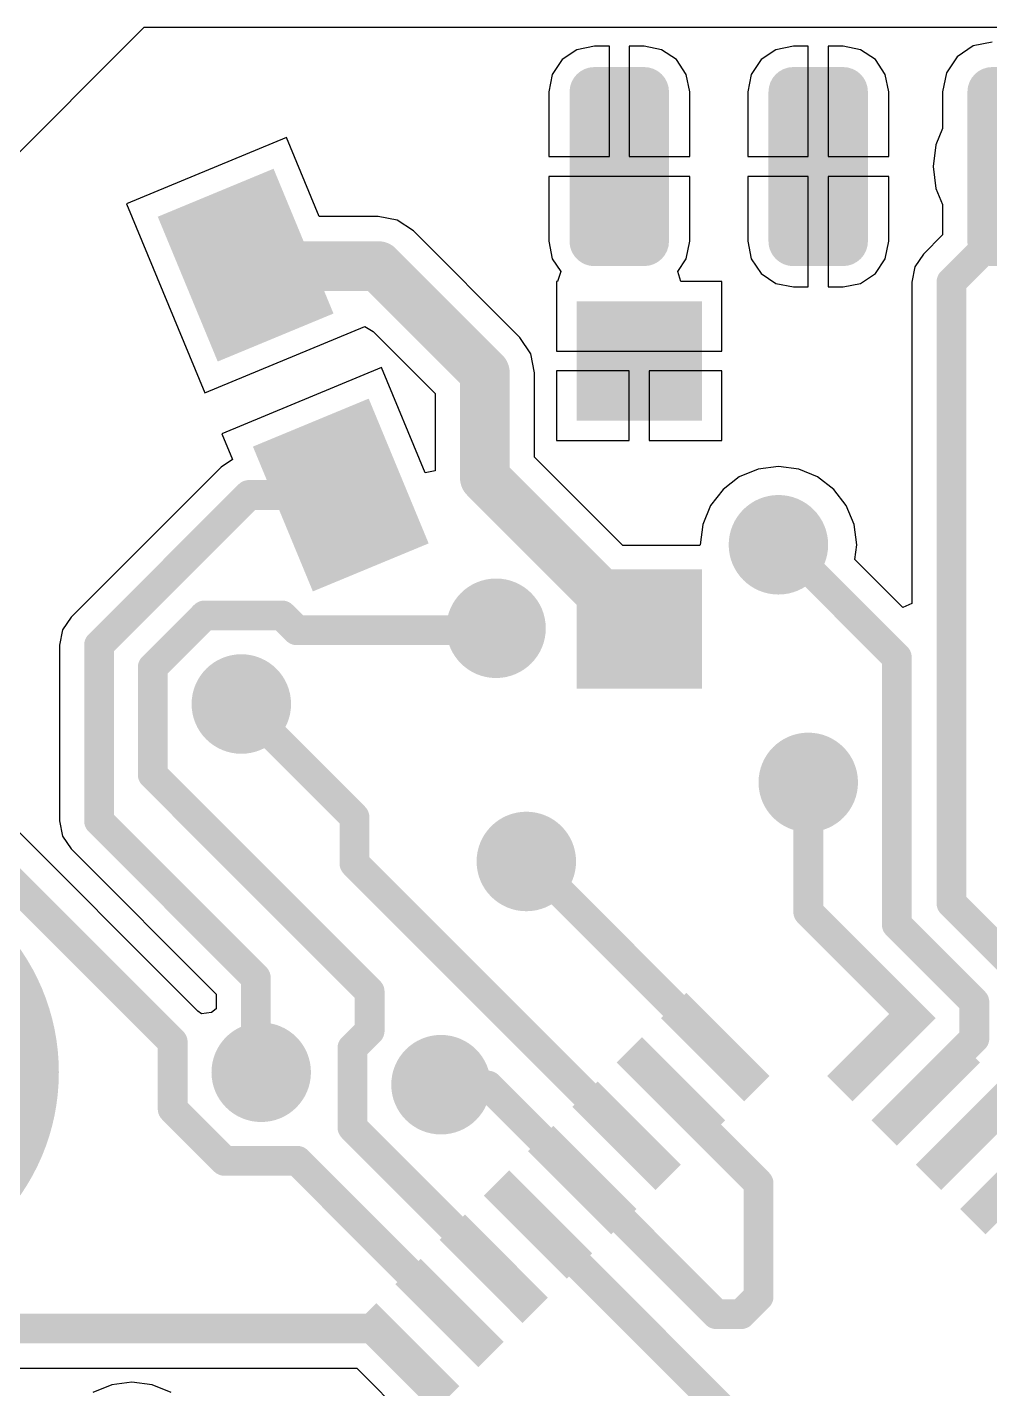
# Model space of a CAD drawing. Header units: millimetres. Extents: x 0 to 2.36, y 0 to 2.36.
# Drawn here: x 0.632 to 1.116, y 1.676 to 2.36 of the extents above; entities that cross this region are included whole.
import ezdxf

# ---------------------------------------------------------------- set-up
doc = ezdxf.new("R2010")
doc.units = ezdxf.units.MM
doc.header["$MEASUREMENT"] = 0
for name, color, linetype in [('PadHoleLayer', 156, 'Continuous'), ('TopLayer', 1, 'Continuous'), ('TopPaste', 8, 'Continuous'), ('ViaHoleLayer', 16, 'Continuous')]:
    doc.layers.add(name, color=color, linetype=linetype)

# ---------------------------------------------------------------- blocks, each defined once
blk = doc.blocks.new('___6_______B_3')
at = {"layer": 'PadHoleLayer'}
h = blk.add_hatch(color=156, dxfattribs=at)
edge = h.paths.add_edge_path()
edge.add_arc((0, 0), 0.01693, 0, 360)
h = blk.add_hatch(color=156, dxfattribs=at)
edge = h.paths.add_edge_path()
edge.add_arc((0, -0.1), 0.01693, 0, 360)
h = blk.add_hatch(color=156, dxfattribs=at)
edge = h.paths.add_edge_path()
edge.add_arc((0, -0.2), 0.01693, 0, 360)
h = blk.add_hatch(color=156, dxfattribs=at)
edge = h.paths.add_edge_path()
edge.add_arc((0, -0.3), 0.01693, 0, 360)
h = blk.add_hatch(color=156, dxfattribs=at)
edge = h.paths.add_edge_path()
edge.add_arc((0, -0.4), 0.01693, 0, 360)
h = blk.add_hatch(color=156, dxfattribs=at)
edge = h.paths.add_edge_path()
edge.add_arc((0, -0.5), 0.01693, 0, 360)
at = {"layer": 'TopLayer'}
h = blk.add_hatch(color=1, dxfattribs=at)
edge = h.paths.add_edge_path()
edge.add_arc((0.0375, 0.0125), 0.0125, 0, 90)
edge.add_line((0.0375, 0.025), (-0.0375, 0.025))
edge.add_arc((-0.0375, 0.0125), 0.0125, 90, 180)
edge.add_line((-0.05, 0.0125), (-0.05, -0.0125))
edge.add_arc((-0.0375, -0.0125), 0.0125, 180, 270)
edge.add_line((-0.0375, -0.025), (0.0375, -0.025))
edge.add_arc((0.0375, -0.0125), 0.0125, 270, 360)
edge.add_line((0.05, -0.0125), (0.05, 0.0125))
h = blk.add_hatch(color=1, dxfattribs=at)
edge = h.paths.add_edge_path()
edge.add_arc((0.0375, -0.0875), 0.0125, 0, 90)
edge.add_line((0.0375, -0.075), (-0.0375, -0.075))
edge.add_arc((-0.0375, -0.0875), 0.0125, 90, 180)
edge.add_line((-0.05, -0.0875), (-0.05, -0.1125))
edge.add_arc((-0.0375, -0.1125), 0.0125, 180, 270)
edge.add_line((-0.0375, -0.125), (0.0375, -0.125))
edge.add_arc((0.0375, -0.1125), 0.0125, 270, 360)
edge.add_line((0.05, -0.1125), (0.05, -0.0875))
h = blk.add_hatch(color=1, dxfattribs=at)
edge = h.paths.add_edge_path()
edge.add_arc((0.0375, -0.1875), 0.0125, 0, 90)
edge.add_line((0.0375, -0.175), (-0.0375, -0.175))
edge.add_arc((-0.0375, -0.1875), 0.0125, 90, 180)
edge.add_line((-0.05, -0.1875), (-0.05, -0.2125))
edge.add_arc((-0.0375, -0.2125), 0.0125, 180, 270)
edge.add_line((-0.0375, -0.225), (0.0375, -0.225))
edge.add_arc((0.0375, -0.2125), 0.0125, 270, 360)
edge.add_line((0.05, -0.2125), (0.05, -0.1875))
h = blk.add_hatch(color=1, dxfattribs=at)
edge = h.paths.add_edge_path()
edge.add_arc((0.0375, -0.2875), 0.0125, 0, 90)
edge.add_line((0.0375, -0.275), (-0.0375, -0.275))
edge.add_arc((-0.0375, -0.2875), 0.0125, 90, 180)
edge.add_line((-0.05, -0.2875), (-0.05, -0.3125))
edge.add_arc((-0.0375, -0.3125), 0.0125, 180, 270)
edge.add_line((-0.0375, -0.325), (0.0375, -0.325))
edge.add_arc((0.0375, -0.3125), 0.0125, 270, 360)
edge.add_line((0.05, -0.3125), (0.05, -0.2875))
h = blk.add_hatch(color=1, dxfattribs=at)
edge = h.paths.add_edge_path()
edge.add_arc((0.0375, -0.3875), 0.0125, 0, 90)
edge.add_line((0.0375, -0.375), (-0.0375, -0.375))
edge.add_arc((-0.0375, -0.3875), 0.0125, 90, 180)
edge.add_line((-0.05, -0.3875), (-0.05, -0.4125))
edge.add_arc((-0.0375, -0.4125), 0.0125, 180, 270)
edge.add_line((-0.0375, -0.425), (0.0375, -0.425))
edge.add_arc((0.0375, -0.4125), 0.0125, 270, 360)
edge.add_line((0.05, -0.4125), (0.05, -0.3875))
h = blk.add_hatch(color=1, dxfattribs=at)
edge = h.paths.add_edge_path()
edge.add_arc((0.0375, -0.4875), 0.0125, 0, 90)
edge.add_line((0.0375, -0.475), (-0.0375, -0.475))
edge.add_arc((-0.0375, -0.4875), 0.0125, 90, 180)
edge.add_line((-0.05, -0.4875), (-0.05, -0.5125))
edge.add_arc((-0.0375, -0.5125), 0.0125, 180, 270)
edge.add_line((-0.0375, -0.525), (0.0375, -0.525))
edge.add_arc((0.0375, -0.5125), 0.0125, 270, 360)
edge.add_line((0.05, -0.5125), (0.05, -0.4875))
blk = doc.blocks.new('LED3_2X1_6_15')
at = {"layer": 'TopLayer'}
for points in [[(0.03937, -0.0315), (-0.03937, -0.0315), (-0.03937, 0.0315), (0.03937, 0.0315)], [(0.16437, -0.0315), (0.08563, -0.0315), (0.08563, 0.0315), (0.16437, 0.0315)]]:
    blk.add_hatch(color=1, dxfattribs=at).paths.add_polyline_path(points)
at = {"layer": 'TopPaste'}
for points in [[(0.03937, -0.0315), (-0.03937, -0.0315), (-0.03937, 0.0315), (0.03937, 0.0315)], [(0.16437, -0.0315), (0.08563, -0.0315), (0.08563, 0.0315), (0.16437, 0.0315)]]:
    blk.add_hatch(color=8, dxfattribs=at).paths.add_polyline_path(points)
blk = doc.blocks.new('QFP80P900X900X120_32N_24')
at = {"layer": 'TopLayer'}
for points in [[(-0.11924, 0.19882), (-0.10124, 0.19882), (-0.10124, 0.13976), (-0.11924, 0.13976)], [(-0.08774, 0.19882), (-0.06974, 0.19882), (-0.06974, 0.13976), (-0.08774, 0.13976)], [(-0.05624, 0.19882), (-0.03824, 0.19882), (-0.03824, 0.13976), (-0.05624, 0.13976)], [(-0.02475, 0.19882), (-0.00675, 0.19882), (-0.00675, 0.13976), (-0.02475, 0.13976)], [(0.00675, 0.19882), (0.02475, 0.19882), (0.02475, 0.13976), (0.00675, 0.13976)], [(0.03824, 0.19882), (0.05624, 0.19882), (0.05624, 0.13976), (0.03824, 0.13976)], [(0.06974, 0.19882), (0.08774, 0.19882), (0.08774, 0.13976), (0.06974, 0.13976)], [(0.10124, 0.19882), (0.11924, 0.19882), (0.11924, 0.13976), (0.10124, 0.13976)], [(-0.19882, 0.11924), (-0.13976, 0.11924), (-0.13976, 0.10124), (-0.19882, 0.10124)], [(0.13976, 0.11924), (0.19882, 0.11924), (0.19882, 0.10124), (0.13976, 0.10124)], [(-0.19882, 0.08774), (-0.13976, 0.08774), (-0.13976, 0.06974), (-0.19882, 0.06974)], [(0.13976, 0.08774), (0.19882, 0.08774), (0.19882, 0.06974), (0.13976, 0.06974)], [(-0.19882, 0.05624), (-0.13976, 0.05624), (-0.13976, 0.03824), (-0.19882, 0.03824)], [(0.13976, 0.05624), (0.19882, 0.05624), (0.19882, 0.03824), (0.13976, 0.03824)], [(-0.19882, 0.02475), (-0.13976, 0.02475), (-0.13976, 0.00675), (-0.19882, 0.00675)], [(0.13976, 0.02475), (0.19882, 0.02475), (0.19882, 0.00675), (0.13976, 0.00675)], [(-0.19882, -0.00675), (-0.13976, -0.00675), (-0.13976, -0.02475), (-0.19882, -0.02475)], [(0.13976, -0.00675), (0.19882, -0.00675), (0.19882, -0.02475), (0.13976, -0.02475)], [(-0.19882, -0.03824), (-0.13976, -0.03824), (-0.13976, -0.05624), (-0.19882, -0.05624)], [(0.13976, -0.03824), (0.19882, -0.03824), (0.19882, -0.05624), (0.13976, -0.05624)], [(-0.19882, -0.06974), (-0.13976, -0.06974), (-0.13976, -0.08774), (-0.19882, -0.08774)], [(0.13976, -0.06974), (0.19882, -0.06974), (0.19882, -0.08774), (0.13976, -0.08774)], [(-0.19882, -0.10124), (-0.13976, -0.10124), (-0.13976, -0.11924), (-0.19882, -0.11924)], [(0.13976, -0.10124), (0.19882, -0.10124), (0.19882, -0.11924), (0.13976, -0.11924)], [(-0.11924, -0.13976), (-0.10124, -0.13976), (-0.10124, -0.19882), (-0.11924, -0.19882)], [(-0.08774, -0.13976), (-0.06974, -0.13976), (-0.06974, -0.19882), (-0.08774, -0.19882)], [(-0.05624, -0.13976), (-0.03824, -0.13976), (-0.03824, -0.19882), (-0.05624, -0.19882)], [(-0.02475, -0.13976), (-0.00675, -0.13976), (-0.00675, -0.19882), (-0.02475, -0.19882)], [(0.00675, -0.13976), (0.02475, -0.13976), (0.02475, -0.19882), (0.00675, -0.19882)], [(0.03824, -0.13976), (0.05624, -0.13976), (0.05624, -0.19882), (0.03824, -0.19882)], [(0.06974, -0.13976), (0.08774, -0.13976), (0.08774, -0.19882), (0.06974, -0.19882)], [(0.10124, -0.13976), (0.11924, -0.13976), (0.11924, -0.19882), (0.10124, -0.19882)]]:
    blk.add_hatch(color=1, dxfattribs=at).paths.add_polyline_path(points)
at = {"layer": 'TopPaste'}
for points in [[(-0.11924, 0.19882), (-0.10124, 0.19882), (-0.10124, 0.13976), (-0.11924, 0.13976)], [(-0.08774, 0.19882), (-0.06974, 0.19882), (-0.06974, 0.13976), (-0.08774, 0.13976)], [(-0.05624, 0.19882), (-0.03824, 0.19882), (-0.03824, 0.13976), (-0.05624, 0.13976)], [(-0.02475, 0.19882), (-0.00675, 0.19882), (-0.00675, 0.13976), (-0.02475, 0.13976)], [(0.00675, 0.19882), (0.02475, 0.19882), (0.02475, 0.13976), (0.00675, 0.13976)], [(0.03824, 0.19882), (0.05624, 0.19882), (0.05624, 0.13976), (0.03824, 0.13976)], [(0.06974, 0.19882), (0.08774, 0.19882), (0.08774, 0.13976), (0.06974, 0.13976)], [(0.10124, 0.19882), (0.11924, 0.19882), (0.11924, 0.13976), (0.10124, 0.13976)], [(-0.19882, 0.11924), (-0.13976, 0.11924), (-0.13976, 0.10124), (-0.19882, 0.10124)], [(0.13976, 0.11924), (0.19882, 0.11924), (0.19882, 0.10124), (0.13976, 0.10124)], [(-0.19882, 0.08774), (-0.13976, 0.08774), (-0.13976, 0.06974), (-0.19882, 0.06974)], [(0.13976, 0.08774), (0.19882, 0.08774), (0.19882, 0.06974), (0.13976, 0.06974)], [(-0.19882, 0.05624), (-0.13976, 0.05624), (-0.13976, 0.03824), (-0.19882, 0.03824)], [(0.13976, 0.05624), (0.19882, 0.05624), (0.19882, 0.03824), (0.13976, 0.03824)], [(-0.19882, 0.02475), (-0.13976, 0.02475), (-0.13976, 0.00675), (-0.19882, 0.00675)], [(0.13976, 0.02475), (0.19882, 0.02475), (0.19882, 0.00675), (0.13976, 0.00675)], [(-0.19882, -0.00675), (-0.13976, -0.00675), (-0.13976, -0.02475), (-0.19882, -0.02475)], [(0.13976, -0.00675), (0.19882, -0.00675), (0.19882, -0.02475), (0.13976, -0.02475)], [(-0.19882, -0.03824), (-0.13976, -0.03824), (-0.13976, -0.05624), (-0.19882, -0.05624)], [(0.13976, -0.03824), (0.19882, -0.03824), (0.19882, -0.05624), (0.13976, -0.05624)], [(-0.19882, -0.06974), (-0.13976, -0.06974), (-0.13976, -0.08774), (-0.19882, -0.08774)], [(0.13976, -0.06974), (0.19882, -0.06974), (0.19882, -0.08774), (0.13976, -0.08774)], [(-0.19882, -0.10124), (-0.13976, -0.10124), (-0.13976, -0.11924), (-0.19882, -0.11924)], [(0.13976, -0.10124), (0.19882, -0.10124), (0.19882, -0.11924), (0.13976, -0.11924)], [(-0.11924, -0.13976), (-0.10124, -0.13976), (-0.10124, -0.19882), (-0.11924, -0.19882)], [(-0.08774, -0.13976), (-0.06974, -0.13976), (-0.06974, -0.19882), (-0.08774, -0.19882)], [(-0.05624, -0.13976), (-0.03824, -0.13976), (-0.03824, -0.19882), (-0.05624, -0.19882)], [(-0.02475, -0.13976), (-0.00675, -0.13976), (-0.00675, -0.19882), (-0.02475, -0.19882)], [(0.00675, -0.13976), (0.02475, -0.13976), (0.02475, -0.19882), (0.00675, -0.19882)], [(0.03824, -0.13976), (0.05624, -0.13976), (0.05624, -0.19882), (0.03824, -0.19882)], [(0.06974, -0.13976), (0.08774, -0.13976), (0.08774, -0.19882), (0.06974, -0.19882)], [(0.10124, -0.13976), (0.11924, -0.13976), (0.11924, -0.19882), (0.10124, -0.19882)]]:
    blk.add_hatch(color=8, dxfattribs=at).paths.add_polyline_path(points)
blk = doc.blocks.new('1206_43')
at = {"layer": 'TopLayer'}
for points in [[(-0.0374, -0.0315), (-0.09724, -0.0315), (-0.09724, 0.0315), (-0.0374, 0.0315)], [(0.09724, -0.0315), (0.0374, -0.0315), (0.0374, 0.0315), (0.09724, 0.0315)]]:
    blk.add_hatch(color=1, dxfattribs=at).paths.add_polyline_path(points)
at = {"layer": 'TopPaste'}
for points in [[(-0.0374, -0.0315), (-0.09724, -0.0315), (-0.09724, 0.0315), (-0.0374, 0.0315)], [(0.09724, -0.0315), (0.0374, -0.0315), (0.0374, 0.0315), (0.09724, 0.0315)]]:
    blk.add_hatch(color=8, dxfattribs=at).paths.add_polyline_path(points)

msp = doc.modelspace()

# ---------------------------------------------------------------- hatches: boundary and pattern name
at = {"layer": 'TopLayer'}
h = msp.add_hatch(color=1, dxfattribs=at)
edge = h.paths.add_edge_path()
edge.add_arc((1.01, 2.1), 0.025, 0, 360)
h = msp.add_hatch(color=1, dxfattribs=at)
edge = h.paths.add_edge_path()
edge.add_arc((0.86805, 2.05805), 0.025, 0, 360)
h = msp.add_hatch(color=1, dxfattribs=at)
edge = h.paths.add_edge_path()
edge.add_arc((0.74, 2.02), 0.025, 0, 360)
h = msp.add_hatch(color=1, dxfattribs=at)
edge = h.paths.add_edge_path()
edge.add_arc((1.025, 1.98062), 0.025, 0, 360)
h = msp.add_hatch(color=1, dxfattribs=at)
edge = h.paths.add_edge_path()
edge.add_arc((0.88327, 1.9409), 0.025, 0, 360)
h = msp.add_hatch(color=1, dxfattribs=at)
edge = h.paths.add_edge_path()
edge.add_arc((0.54, 1.835), 0.10827, 0, 360)
h = msp.add_hatch(color=1, dxfattribs=at)
edge = h.paths.add_edge_path()
edge.add_arc((0.75, 1.835), 0.025, 0, 360)
h = msp.add_hatch(color=1, dxfattribs=at)
edge = h.paths.add_edge_path()
edge.add_arc((0.84037, 1.82876), 0.025, 0, 360)
at = {"layer": 'ViaHoleLayer'}
h = msp.add_hatch(color=16, dxfattribs=at)
edge = h.paths.add_edge_path()
edge.add_arc((1.01, 2.1), 0.014, 0, 360)
h = msp.add_hatch(color=16, dxfattribs=at)
edge = h.paths.add_edge_path()
edge.add_arc((0.86805, 2.05805), 0.014, 0, 360)
h = msp.add_hatch(color=16, dxfattribs=at)
edge = h.paths.add_edge_path()
edge.add_arc((0.74, 2.02), 0.014, 0, 360)
h = msp.add_hatch(color=16, dxfattribs=at)
edge = h.paths.add_edge_path()
edge.add_arc((1.025, 1.98062), 0.014, 0, 360)
h = msp.add_hatch(color=16, dxfattribs=at)
edge = h.paths.add_edge_path()
edge.add_arc((0.88327, 1.9409), 0.014, 0, 360)
h = msp.add_hatch(color=16, dxfattribs=at)
edge = h.paths.add_edge_path()
edge.add_arc((0.75, 1.835), 0.014, 0, 360)
h = msp.add_hatch(color=16, dxfattribs=at)
edge = h.paths.add_edge_path()
edge.add_arc((0.84037, 1.82876), 0.014, 0, 360)

# ---------------------------------------------------------------- linework, layer by layer
at = {"layer": 'TopLayer'}
for p, q in [((0, 1.66877), (0.69123, 2.36)), ((0.69123, 2.36), (1.66877, 2.36)), ((0.90872, 2.34869), (0.90128, 2.34372)), ((0.9175, 2.35044), (0.90872, 2.34869)), ((0.925, 2.35044), (0.9175, 2.35044)), ((0.925, 2.295), (0.925, 2.35044)), ((0.9425, 2.35044), (0.935, 2.35044)), ((0.935, 2.35044), (0.935, 2.295)), ((0.95128, 2.34869), (0.9425, 2.35044)), ((0.95872, 2.34372), (0.95128, 2.34869)), ((1.00872, 2.34869), (1.00128, 2.34372)), ((1.0175, 2.35044), (1.00872, 2.34869)), ((1.025, 2.35044), (1.0175, 2.35044)), ((1.025, 2.295), (1.025, 2.35044)), ((1.0425, 2.35044), (1.035, 2.35044)), ((1.035, 2.35044), (1.035, 2.295)), ((1.05128, 2.34869), (1.0425, 2.35044)), ((1.05872, 2.34372), (1.05128, 2.34869)), ((1.10794, 2.35058), (1.09984, 2.34516)), ((1.1175, 2.35248), (1.10794, 2.35058)), ((0.90128, 2.34372), (0.89631, 2.33628)), ((0.96369, 2.33628), (0.95872, 2.34372)), ((1.00128, 2.34372), (0.99631, 2.33628)), ((1.06369, 2.33628), (1.05872, 2.34372)), ((1.09984, 2.34516), (1.09442, 2.33706)), ((0.89631, 2.33628), (0.89456, 2.3275)), ((0.96544, 2.3275), (0.96369, 2.33628)), ((0.99631, 2.33628), (0.99456, 2.3275)), ((1.06544, 2.3275), (1.06369, 2.33628)), ((1.09442, 2.33706), (1.09252, 2.3275)), ((0.89456, 2.3275), (0.89456, 2.295)), ((0.96544, 2.295), (0.96544, 2.3275)), ((0.99456, 2.3275), (0.99456, 2.295)), ((1.06544, 2.295), (1.06544, 2.3275)), ((1.09252, 2.3275), (1.09252, 2.30908)), ((1.09252, 2.30908), (1.08915, 2.30095)), ((0.76269, 2.30459), (0.68232, 2.2713)), ((0.7791, 2.26498), (0.76269, 2.30459)), ((1.08915, 2.30095), (1.08771, 2.29)), ((0.89456, 2.295), (0.925, 2.295)), ((0.935, 2.295), (0.96544, 2.295)), ((0.99456, 2.295), (1.025, 2.295)), ((1.035, 2.295), (1.06544, 2.295)), ((0.93, 2.285), (0.89456, 2.285)), ((0.89456, 2.285), (0.89456, 2.2525)), ((0.96544, 2.285), (0.93, 2.285)), ((0.96544, 2.2525), (0.96544, 2.285)), ((1.025, 2.285), (0.99456, 2.285)), ((0.99456, 2.285), (0.99456, 2.2525)), ((1.025, 2.22956), (1.025, 2.285)), ((1.06544, 2.285), (1.035, 2.285)), ((1.035, 2.285), (1.035, 2.22956)), ((1.06544, 2.2525), (1.06544, 2.285)), ((1.08771, 2.29), (1.08915, 2.27905)), ((1.08915, 2.27905), (1.09252, 2.27092)), ((0.68232, 2.2713), (0.72164, 2.17638)), ((1.09252, 2.27092), (1.09252, 2.25564)), ((0.80883, 2.26498), (0.7791, 2.26498)), ((0.81839, 2.26308), (0.80883, 2.26498)), ((0.82649, 2.25766), (0.81839, 2.26308)), ((0.88008, 2.20408), (0.82649, 2.25766)), ((0.89456, 2.2525), (0.89631, 2.24372)), ((0.96369, 2.24372), (0.96544, 2.2525)), ((0.99456, 2.2525), (0.99631, 2.24372)), ((1.06369, 2.24372), (1.06544, 2.2525)), ((1.09252, 2.25564), (1.08295, 2.24606)), ((0.89631, 2.24372), (0.90063, 2.23724)), ((0.95937, 2.23724), (0.96369, 2.24372)), ((0.99631, 2.24372), (1.00128, 2.23628)), ((1.05872, 2.23628), (1.06369, 2.24372)), ((1.08295, 2.24606), (1.07864, 2.23961)), ((0.90063, 2.23724), (0.899, 2.23224)), ((0.961, 2.23224), (0.95937, 2.23724)), ((1.07864, 2.23961), (1.07712, 2.232)), ((0.899, 2.23224), (0.8985, 2.23224)), ((0.8985, 2.23224), (0.8985, 2.19732)), ((0.9815, 2.23224), (0.961, 2.23224)), ((0.9815, 2.19732), (0.9815, 2.23224)), ((1.00128, 2.23628), (1.00872, 2.23131)), ((1.00872, 2.23131), (1.0175, 2.22956)), ((1.0425, 2.22956), (1.05128, 2.23131)), ((1.05128, 2.23131), (1.05872, 2.23628)), ((1.07712, 2.232), (1.07712, 2.07046)), ((1.0175, 2.22956), (1.025, 2.22956)), ((1.035, 2.22956), (1.0425, 2.22956)), ((0.72164, 2.17638), (0.80201, 2.20967)), ((0.80201, 2.20967), (0.80201, 2.20967)), ((0.80201, 2.20967), (0.80201, 2.20967)), ((0.80201, 2.20967), (0.80629, 2.20721)), ((0.80629, 2.20721), (0.83744, 2.17607)), ((0.8855, 2.19597), (0.88008, 2.20408)), ((0.8874, 2.18641), (0.8855, 2.19597)), ((0.8985, 2.19732), (0.94, 2.19732)), ((0.94, 2.19732), (0.9815, 2.19732)), ((0.81053, 2.18911), (0.73016, 2.15581)), ((0.83244, 2.13621), (0.81053, 2.18911)), ((0.8874, 2.14403), (0.8874, 2.18641)), ((0.935, 2.18732), (0.8985, 2.18732)), ((0.8985, 2.18732), (0.8985, 2.1524)), ((0.935, 2.1524), (0.935, 2.18732)), ((0.9815, 2.18732), (0.945, 2.18732)), ((0.945, 2.18732), (0.945, 2.1524)), ((0.9815, 2.1524), (0.9815, 2.18732)), ((0.83744, 2.17607), (0.83744, 2.1372)), ((0.73016, 2.15581), (0.73552, 2.14286)), ((0.8985, 2.1524), (0.935, 2.1524)), ((0.945, 2.1524), (0.9815, 2.1524)), ((0.73552, 2.14286), (0.72983, 2.13906)), ((0.93183, 2.0996), (0.8874, 2.14403)), ((0.72983, 2.13906), (0.65444, 2.06367)), ((0.83744, 2.1372), (0.83244, 2.13621)), ((0.99982, 2.138), (0.99033, 2.13407)), ((1.01, 2.13934), (0.99982, 2.138)), ((1.02018, 2.138), (1.01, 2.13934)), ((1.02967, 2.13407), (1.02018, 2.138)), ((0.98218, 2.12782), (0.97593, 2.11967)), ((0.99033, 2.13407), (0.98218, 2.12782)), ((1.03782, 2.12782), (1.02967, 2.13407)), ((1.04407, 2.11967), (1.03782, 2.12782)), ((0.97593, 2.11967), (0.972, 2.11018)), ((1.048, 2.11018), (1.04407, 2.11967)), ((0.972, 2.11018), (0.97066, 2.1)), ((1.04934, 2.1), (1.048, 2.11018)), ((0.97066, 2.1), (0.97031, 2.0996)), ((1.04837, 2.09268), (1.04934, 2.1)), ((0.97031, 2.0996), (0.93183, 2.0996)), ((1.0725, 2.06855), (1.04837, 2.09268)), ((1.07712, 2.07046), (1.0725, 2.06855)), ((0.65444, 2.06367), (0.65013, 2.05722)), ((0.65013, 2.05722), (0.64862, 2.04962)), ((0.64862, 2.04962), (0.64862, 1.96126)), ((0.7181, 1.86571), (0.58718, 1.99663)), ((0.64862, 1.96126), (0.65013, 1.95365)), ((0.65013, 1.95365), (0.65444, 1.9472)), ((0.65444, 1.9472), (0.72738, 1.87426)), ((0.72738, 1.87426), (0.72738, 1.8668)), ((0.72006, 1.86432), (0.7181, 1.86571)), ((0.72506, 1.86502), (0.72006, 1.86432)), ((0.72738, 1.8668), (0.72506, 1.86502)), ((0.5415, 1.68639), (0.79801, 1.68639)), ((0.79801, 1.68639), (0.8344, 1.65)), ((0.67482, 1.678), (0.66533, 1.67407)), ((0.685, 1.67934), (0.67482, 1.678)), ((0.69518, 1.678), (0.685, 1.67934)), ((0.70467, 1.67407), (0.69518, 1.678))]:
    msp.add_line(p, q, dxfattribs=at)
for points, const_width in [([(1.097, 2.232), (1.13, 2.265)], 0.015), ([(0.74216, 2.24048), (0.74265, 2.24)], 0.025), ([(0.74265, 2.24), (0.80883, 2.24)], 0.025), ([(0.80883, 2.24), (0.86242, 2.18641)], 0.025), ([(1.097, 1.91993), (1.097, 2.232)], 0.015), ([(0.86242, 2.13369), (0.86242, 2.18641)], 0.025), ([(0.86242, 2.13369), (0.93843, 2.05768)], 0.025), ([(0.6685, 2.04962), (0.74388, 2.125)], 0.015), ([(0.74388, 2.125), (0.79, 2.125)], 0.015), ([(1.01, 2.1), (1.01293, 2.1)], 0.015), ([(1.01293, 2.1), (1.0695, 2.04343)], 0.015), ([(0.6955, 2.03843), (0.72157, 2.0645)], 0.015), ([(0.72157, 2.0645), (0.76046, 2.0645)], 0.015), ([(0.76046, 2.0645), (0.76789, 2.05707)], 0.015), ([(0.93843, 2.05768), (0.94, 2.05768)], 0.025), ([(0.76789, 2.05707), (0.86707, 2.05707)], 0.015), ([(0.86707, 2.05707), (0.86805, 2.05805)], 0.015), ([(0.6685, 1.96126), (0.6685, 2.04962)], 0.015), ([(0.6955, 1.9845), (0.6955, 2.03843)], 0.015), ([(1.0695, 1.90925), (1.0695, 2.04343)], 0.015), ([(0.74, 2.02), (0.79687, 1.96313)], 0.015), ([(0.6955, 1.9845), (0.8045, 1.8755)], 0.015), ([(0.57312, 1.98257), (0.7055, 1.85019)], 0.015), ([(1.025, 1.91557), (1.025, 1.98062)], 0.015), ([(0.79687, 1.93994), (0.79687, 1.96313)], 0.015), ([(0.6685, 1.96126), (0.74726, 1.8825)], 0.015), ([(0.79687, 1.93994), (0.9337, 1.80311)], 0.015), ([(0.88327, 1.9409), (0.885, 1.9409)], 0.015), ([(0.885, 1.9409), (0.97824, 1.84765)], 0.015), ([(1.025, 1.91557), (1.07627, 1.86429)], 0.015), ([(1.097, 1.91993), (1.1355, 1.88143)], 0.015), ([(1.0695, 1.90925), (1.1085, 1.87025)], 0.015), ([(0.74726, 1.83774), (0.74726, 1.8825)], 0.015), ([(0.8045, 1.85582), (0.8045, 1.8755)], 0.015), ([(1.1085, 1.85198), (1.1085, 1.87025)], 0.015), ([(1.06176, 1.84766), (1.07627, 1.86217)], 0.015), ([(1.07627, 1.86217), (1.07627, 1.86429)], 0.015), ([(0.79587, 1.8472), (0.8045, 1.85582)], 0.015), ([(0.7055, 1.81657), (0.7055, 1.85019)], 0.015), ([(0.79587, 1.80731), (0.79587, 1.8472)], 0.015), ([(1.08403, 1.82751), (1.1085, 1.85198)], 0.015), ([(0.74726, 1.83774), (0.75, 1.835)], 0.015), ([(1.1063, 1.80524), (1.1355, 1.83444)], 0.015), ([(0.84037, 1.82876), (0.84083, 1.8283)], 0.015), ([(0.84083, 1.8283), (0.86397, 1.8283)], 0.015), ([(0.86397, 1.8283), (0.91143, 1.78084)], 0.015), ([(1.08403, 1.82539), (1.08403, 1.82751)], 0.015), ([(0.95597, 1.82326), (0.95597, 1.82538)], 0.015), ([(0.95597, 1.82326), (1, 1.77923)], 0.015), ([(0.7055, 1.81657), (0.73157, 1.7905)], 0.015), ([(0.79587, 1.80731), (0.86689, 1.7363)], 0.015), ([(1.1063, 1.80311), (1.1063, 1.80524)], 0.015), ([(0.73157, 1.7905), (0.76814, 1.7905)], 0.015), ([(0.76814, 1.7905), (0.84462, 1.71403)], 0.015), ([(0.91143, 1.78084), (0.97879, 1.71348)], 0.015), ([(1, 1.72227), (1, 1.77923)], 0.015), ([(0.88916, 1.75857), (0.99826, 1.64947)], 0.015), ([(0.99121, 1.71348), (1, 1.72227)], 0.015), ([(0.97879, 1.71348), (0.99121, 1.71348)], 0.015), ([(0.48804, 1.70627), (0.80783, 1.70627)], 0.015), ([(0.80783, 1.70627), (0.82235, 1.69176)], 0.015)]:
    msp.add_lwpolyline(points, dxfattribs=dict(at, const_width=const_width))
for points, const_width in [([(0.73591, 2.24048, 1), (0.74841, 2.24048, 1)], 0.0125), ([(0.7364, 2.24, 1), (0.7489, 2.24, 1)], 0.0125), ([(0.7364, 2.24, 1), (0.7489, 2.24, 1)], 0.0125), ([(0.80258, 2.24, 1), (0.81508, 2.24, 1)], 0.0125), ([(0.80258, 2.24, 1), (0.81508, 2.24, 1)], 0.0125), ([(1.09325, 2.232, 1), (1.10075, 2.232, 1)], 0.0075), ([(1.09325, 2.232, 1), (1.10075, 2.232, 1)], 0.0075), ([(0.85617, 2.18641, 1), (0.86867, 2.18641, 1)], 0.0125), ([(0.85617, 2.18641, 1), (0.86867, 2.18641, 1)], 0.0125), ([(0.85617, 2.13369, 1), (0.86867, 2.13369, 1)], 0.0125), ([(0.85617, 2.13369, 1), (0.86867, 2.13369, 1)], 0.0125), ([(0.74013, 2.125, 1), (0.74763, 2.125, 1)], 0.0075), ([(0.74013, 2.125, 1), (0.74763, 2.125, 1)], 0.0075), ([(0.78625, 2.125, 1), (0.79375, 2.125, 1)], 0.0075), ([(1.00625, 2.1, 1), (1.01375, 2.1, 1)], 0.0075), ([(1.00918, 2.1, 1), (1.01668, 2.1, 1)], 0.0075), ([(1.00918, 2.1, 1), (1.01668, 2.1, 1)], 0.0075), ([(0.71782, 2.0645, 1), (0.72532, 2.0645, 1)], 0.0075), ([(0.71782, 2.0645, 1), (0.72532, 2.0645, 1)], 0.0075), ([(0.75671, 2.0645, 1), (0.76421, 2.0645, 1)], 0.0075), ([(0.75671, 2.0645, 1), (0.76421, 2.0645, 1)], 0.0075), ([(0.93218, 2.05768, 1), (0.94468, 2.05768, 1)], 0.0125), ([(0.93218, 2.05768, 1), (0.94468, 2.05768, 1)], 0.0125), ([(0.93375, 2.05768, 1), (0.94625, 2.05768, 1)], 0.0125), ([(0.76414, 2.05707, 1), (0.77164, 2.05707, 1)], 0.0075), ([(0.76414, 2.05707, 1), (0.77164, 2.05707, 1)], 0.0075), ([(0.86332, 2.05707, 1), (0.87082, 2.05707, 1)], 0.0075), ([(0.86332, 2.05707, 1), (0.87082, 2.05707, 1)], 0.0075), ([(0.8643, 2.05805, 1), (0.8718, 2.05805, 1)], 0.0075), ([(0.66475, 2.04962, 1), (0.67225, 2.04962, 1)], 0.0075), ([(0.66475, 2.04962, 1), (0.67225, 2.04962, 1)], 0.0075), ([(0.69175, 2.03843, 1), (0.69925, 2.03843, 1)], 0.0075), ([(0.69175, 2.03843, 1), (0.69925, 2.03843, 1)], 0.0075), ([(1.06575, 2.04343, 1), (1.07325, 2.04343, 1)], 0.0075), ([(1.06575, 2.04343, 1), (1.07325, 2.04343, 1)], 0.0075), ([(0.73625, 2.02, 1), (0.74375, 2.02, 1)], 0.0075), ([(0.69175, 1.9845, 1), (0.69925, 1.9845, 1)], 0.0075), ([(0.69175, 1.9845, 1), (0.69925, 1.9845, 1)], 0.0075), ([(1.02125, 1.98062, 1), (1.02875, 1.98062, 1)], 0.0075), ([(0.79312, 1.96313, 1), (0.80062, 1.96313, 1)], 0.0075), ([(0.79312, 1.96313, 1), (0.80062, 1.96313, 1)], 0.0075), ([(0.66475, 1.96126, 1), (0.67225, 1.96126, 1)], 0.0075), ([(0.66475, 1.96126, 1), (0.67225, 1.96126, 1)], 0.0075), ([(0.79312, 1.93994, 1), (0.80062, 1.93994, 1)], 0.0075), ([(0.79312, 1.93994, 1), (0.80062, 1.93994, 1)], 0.0075), ([(0.87952, 1.9409, 1), (0.88702, 1.9409, 1)], 0.0075), ([(0.88125, 1.9409, 1), (0.88875, 1.9409, 1)], 0.0075), ([(0.88125, 1.9409, 1), (0.88875, 1.9409, 1)], 0.0075), ([(1.02125, 1.91557, 1), (1.02875, 1.91557, 1)], 0.0075), ([(1.02125, 1.91557, 1), (1.02875, 1.91557, 1)], 0.0075), ([(1.09325, 1.91993, 1), (1.10075, 1.91993, 1)], 0.0075), ([(1.09325, 1.91993, 1), (1.10075, 1.91993, 1)], 0.0075), ([(1.06575, 1.90925, 1), (1.07325, 1.90925, 1)], 0.0075), ([(1.06575, 1.90925, 1), (1.07325, 1.90925, 1)], 0.0075), ([(0.74351, 1.8825, 1), (0.75101, 1.8825, 1)], 0.0075), ([(0.74351, 1.8825, 1), (0.75101, 1.8825, 1)], 0.0075), ([(0.80075, 1.8755, 1), (0.80825, 1.8755, 1)], 0.0075), ([(0.80075, 1.8755, 1), (0.80825, 1.8755, 1)], 0.0075), ([(1.10475, 1.87025, 1), (1.11225, 1.87025, 1)], 0.0075), ([(1.10475, 1.87025, 1), (1.11225, 1.87025, 1)], 0.0075), ([(1.07252, 1.86429, 1), (1.08002, 1.86429, 1)], 0.0075), ([(1.07252, 1.86429, 1), (1.08002, 1.86429, 1)], 0.0075), ([(1.07252, 1.86217, 1), (1.08002, 1.86217, 1)], 0.0075), ([(1.07252, 1.86217, 1), (1.08002, 1.86217, 1)], 0.0075), ([(0.80075, 1.85582, 1), (0.80825, 1.85582, 1)], 0.0075), ([(0.80075, 1.85582, 1), (0.80825, 1.85582, 1)], 0.0075), ([(0.70175, 1.85019, 1), (0.70925, 1.85019, 1)], 0.0075), ([(0.70175, 1.85019, 1), (0.70925, 1.85019, 1)], 0.0075), ([(0.79212, 1.8472, 1), (0.79962, 1.8472, 1)], 0.0075), ([(0.79212, 1.8472, 1), (0.79962, 1.8472, 1)], 0.0075), ([(0.97449, 1.84765, 1), (0.98199, 1.84765, 1)], 0.0075), ([(1.05801, 1.84766, 1), (1.06551, 1.84766, 1)], 0.0075), ([(1.10475, 1.85198, 1), (1.11225, 1.85198, 1)], 0.0075), ([(1.10475, 1.85198, 1), (1.11225, 1.85198, 1)], 0.0075), ([(0.74351, 1.83774, 1), (0.75101, 1.83774, 1)], 0.0075), ([(0.74351, 1.83774, 1), (0.75101, 1.83774, 1)], 0.0075), ([(0.74625, 1.835, 1), (0.75375, 1.835, 1)], 0.0075), ([(0.83662, 1.82876, 1), (0.84412, 1.82876, 1)], 0.0075), ([(0.83708, 1.8283, 1), (0.84458, 1.8283, 1)], 0.0075), ([(0.83708, 1.8283, 1), (0.84458, 1.8283, 1)], 0.0075), ([(0.86022, 1.8283, 1), (0.86772, 1.8283, 1)], 0.0075), ([(0.86022, 1.8283, 1), (0.86772, 1.8283, 1)], 0.0075), ([(1.08028, 1.82751, 1), (1.08778, 1.82751, 1)], 0.0075), ([(1.08028, 1.82751, 1), (1.08778, 1.82751, 1)], 0.0075), ([(0.95222, 1.82538, 1), (0.95972, 1.82538, 1)], 0.0075), ([(0.95222, 1.82326, 1), (0.95972, 1.82326, 1)], 0.0075), ([(0.95222, 1.82326, 1), (0.95972, 1.82326, 1)], 0.0075), ([(1.08028, 1.82539, 1), (1.08778, 1.82539, 1)], 0.0075), ([(0.70175, 1.81657, 1), (0.70925, 1.81657, 1)], 0.0075), ([(0.70175, 1.81657, 1), (0.70925, 1.81657, 1)], 0.0075), ([(0.79212, 1.80731, 1), (0.79962, 1.80731, 1)], 0.0075), ([(0.79212, 1.80731, 1), (0.79962, 1.80731, 1)], 0.0075), ([(1.10255, 1.80524, 1), (1.11005, 1.80524, 1)], 0.0075), ([(1.10255, 1.80524, 1), (1.11005, 1.80524, 1)], 0.0075), ([(0.92995, 1.80311, 1), (0.93745, 1.80311, 1)], 0.0075), ([(1.10255, 1.80311, 1), (1.11005, 1.80311, 1)], 0.0075), ([(0.72782, 1.7905, 1), (0.73532, 1.7905, 1)], 0.0075), ([(0.72782, 1.7905, 1), (0.73532, 1.7905, 1)], 0.0075), ([(0.76439, 1.7905, 1), (0.77189, 1.7905, 1)], 0.0075), ([(0.76439, 1.7905, 1), (0.77189, 1.7905, 1)], 0.0075), ([(0.90768, 1.78084, 1), (0.91518, 1.78084, 1)], 0.0075), ([(0.90768, 1.78084, 1), (0.91518, 1.78084, 1)], 0.0075), ([(0.99625, 1.77923, 1), (1.00375, 1.77923, 1)], 0.0075), ([(0.99625, 1.77923, 1), (1.00375, 1.77923, 1)], 0.0075), ([(0.88541, 1.75857, 1), (0.89291, 1.75857, 1)], 0.0075), ([(0.86314, 1.7363, 1), (0.87064, 1.7363, 1)], 0.0075), ([(0.99625, 1.72227, 1), (1.00375, 1.72227, 1)], 0.0075), ([(0.99625, 1.72227, 1), (1.00375, 1.72227, 1)], 0.0075), ([(0.84087, 1.71403, 1), (0.84837, 1.71403, 1)], 0.0075), ([(0.97504, 1.71348, 1), (0.98254, 1.71348, 1)], 0.0075), ([(0.97504, 1.71348, 1), (0.98254, 1.71348, 1)], 0.0075), ([(0.98746, 1.71348, 1), (0.99496, 1.71348, 1)], 0.0075), ([(0.98746, 1.71348, 1), (0.99496, 1.71348, 1)], 0.0075), ([(0.80408, 1.70627, 1), (0.81158, 1.70627, 1)], 0.0075), ([(0.80408, 1.70627, 1), (0.81158, 1.70627, 1)], 0.0075), ([(0.8186, 1.69176, 1), (0.8261, 1.69176, 1)], 0.0075)]:
    msp.add_lwpolyline(points, format="xyb", close=True, dxfattribs=dict(at, const_width=const_width))

# ---------------------------------------------------------------- block references
for name, p, rotation in [('___6_______B_3', (1.43, 2.29), 270), ('LED3_2X1_6_15', (0.79, 2.125), 112.5), ('1206_43', (0.94, 2.125), 90), ('QFP80P900X900X120_32N_24', (1.02, 1.65), 135)]:
    msp.add_blockref(name, p, dxfattribs=dict(rotation=rotation))

doc.saveas('drawing.dxf')
